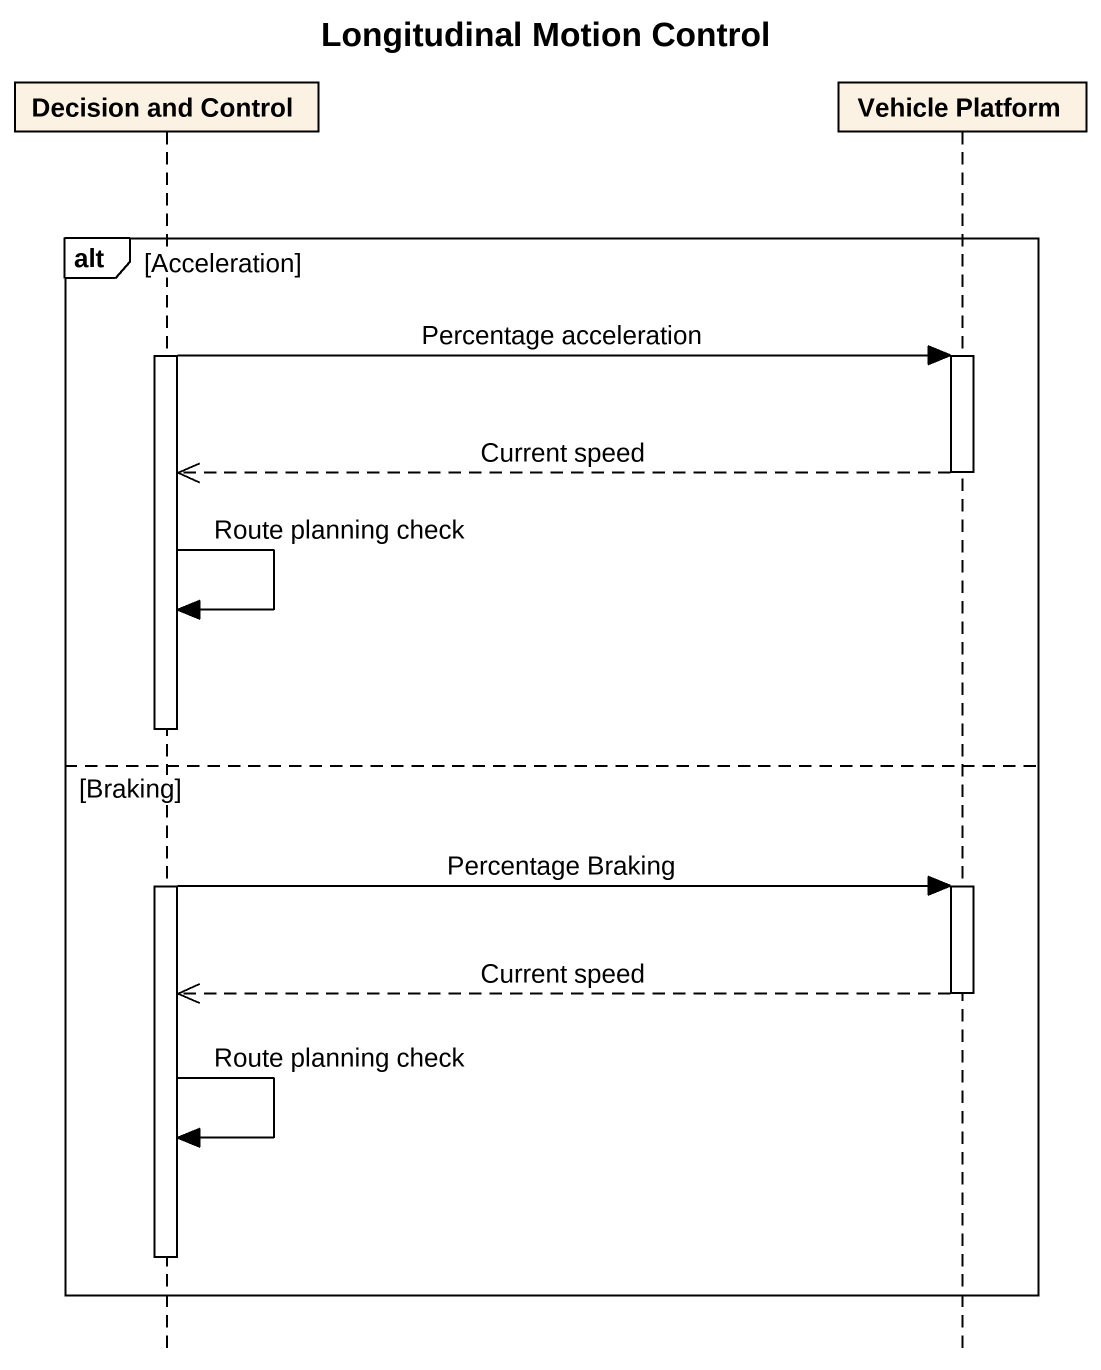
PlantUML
@startuml
title Longitudinal Motion Control
hide footbox
participant "Decision and Control" as Decision_and_Control
participant "Vehicle Platform" as Vehicle_Platform

alt Acceleration
  activate Decision_and_Control
  Decision_and_Control -> Vehicle_Platform : Percentage acceleration
  activate Vehicle_Platform
  Vehicle_Platform -->> Decision_and_Control : Current speed
  deactivate Vehicle_Platform
  Decision_and_Control -> Decision_and_Control : Route planning check
else Braking
  Decision_and_Control -> Vehicle_Platform : Percentage Braking
  activate Vehicle_Platform
  Vehicle_Platform -->> Decision_and_Control : Current speed
  deactivate Vehicle_Platform
  Decision_and_Control -> Decision_and_Control : Route planning check
  deactivate Decision_and_Control
end
@enduml
